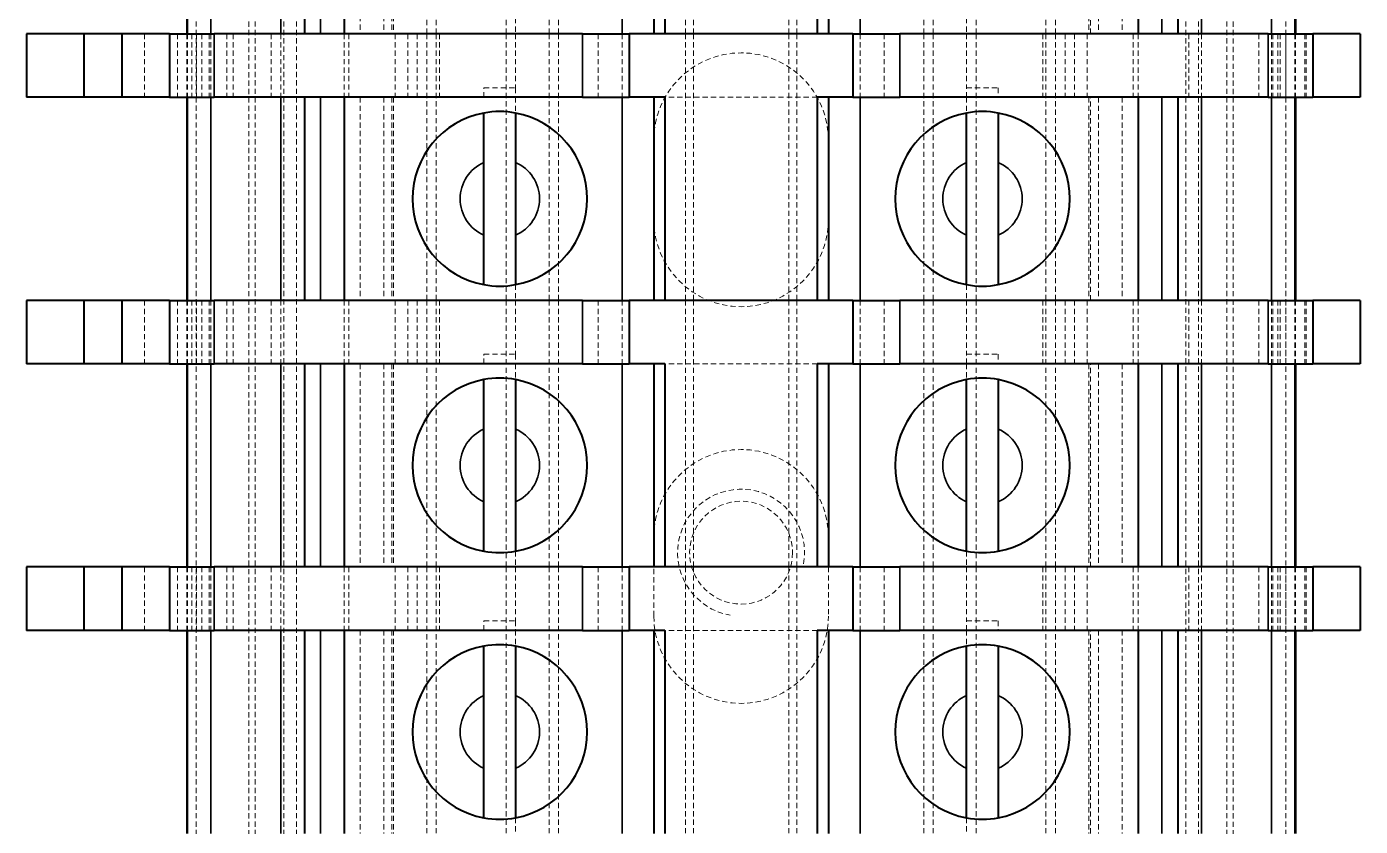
# Model space of a CAD drawing. Header units: inches. Extents: x 6934 to 18973, y 4254 to 7629.
# Drawn here: x 16751.78 to 16793.78, y 4852.33 to 4877.53 of the extents above; entities that cross this region are included whole.
import ezdxf

# ---------------------------------------------------------------- set-up
doc = ezdxf.new("R2010")
doc.units = ezdxf.units.IN
doc.header["$MEASUREMENT"] = 0
doc.linetypes.add('입력 정류부 ASSY$0$DASHED', pattern=[0.2067, 0.1654, -0.0413])
for name, color, linetype, lineweight, true_color in [('입력 정류부 ASSY$0$가려진 것(ISO)', 2, '입력 정류부 ASSY$0$DASHED', 18, 0xffff00), ('입력 정류부 ASSY$0$가려진 좁은 것(ISO)', 2, '입력 정류부 ASSY$0$DASHED', 18, 0xffff00), ('입력 정류부 ASSY$0$가시적인 것(ISO)', 3, 'Continuous', 40, 0x00ff00), ('입력 정류부 ASSY$0$가시적인 좁은 것(ISO)', 3, 'Continuous', 35, 0x00ff00)]:
    doc.layers.add(name, color=color, linetype=linetype, lineweight=lineweight, true_color=true_color)

# ---------------------------------------------------------------- blocks, each defined once
blk = doc.blocks.new('입력 정류부 ASSY')
at = {"layer": '입력 정류부 ASSY$0$가려진 것(ISO)'}
for p, q in [((104.904, 738.44), (104.904, 460.44)), ((105.804, 738.44), (105.804, 460.44)), ((106.204, 738.44), (106.204, 460.44)), ((134.204, 738.44), (134.204, 460.44)), ((134.604, 738.44), (134.604, 460.44)), ((135.504, 738.44), (135.504, 460.44)), ((104.704, 729.94), (104.704, 470.79)), ((135.704, 729.94), (135.704, 468.54)), ((110.304, 625.69), (110.304, 617.29)), ((110.604, 625.69), (110.604, 617.29)), ((112.804, 625.69), (112.804, 617.29)), ((114.154, 625.69), (114.154, 617.29)), ((114.454, 625.69), (114.454, 617.29)), ((118.454, 625.69), (118.454, 617.29)), ((118.704, 625.69), (118.704, 617.29)), ((121.704, 625.69), (121.704, 617.29)), ((121.954, 625.69), (121.954, 617.29)), ((125.954, 625.69), (125.954, 617.29)), ((126.254, 625.69), (126.254, 617.29)), ((127.604, 625.69), (127.604, 617.29)), ((129.804, 625.69), (129.804, 617.29)), ((130.104, 625.69), (130.104, 617.29)), ((108.204, 623.69), (108.204, 617.29)), ((108.954, 623.69), (108.954, 617.29)), ((109.204, 623.69), (109.204, 617.29)), ((109.254, 623.69), (109.254, 617.29)), ((131.154, 623.69), (131.154, 617.29)), ((131.204, 617.29), (131.204, 623.69)), ((131.454, 623.69), (131.454, 617.29)), ((132.204, 623.69), (132.204, 617.29)), ((113.104, 617.786), (113.104, 617.29)), ((127.304, 617.786), (127.304, 617.29)), ((102.454, 617.29), (102.454, 615.29)), ((102.746, 617.29), (102.746, 615.29)), ((102.904, 617.29), (102.904, 615.29)), ((103.05, 617.29), (103.05, 615.29)), ((103.454, 617.29), (103.454, 615.29)), ((104.004, 617.29), (104.004, 615.29)), ((104.204, 617.29), (104.204, 615.29)), ((104.211, 617.29), (104.211, 615.29)), ((105.404, 617.29), (105.404, 615.29)), ((107.704, 617.29), (107.704, 615.29)), ((107.854, 617.29), (107.854, 615.29)), ((109.304, 617.29), (109.304, 615.29)), ((110.304, 617.29), (110.304, 608.89)), ((110.604, 617.29), (110.604, 608.89)), ((110.704, 617.29), (110.704, 615.29)), ((112.804, 617.29), (112.804, 608.89)), ((113.104, 617.29), (113.104, 615.59)), ((114.154, 617.29), (114.154, 608.89)), ((114.454, 617.29), (114.454, 608.89)), ((115.704, 617.29), (115.704, 615.29)), ((116.454, 617.29), (116.454, 615.29)), ((118.454, 617.29), (118.454, 608.89)), ((118.704, 617.29), (118.704, 608.89)), ((121.704, 617.29), (121.704, 608.89)), ((121.954, 617.29), (121.954, 608.89)), ((123.954, 617.29), (123.954, 615.29)), ((124.704, 617.29), (124.704, 615.29)), ((125.954, 617.29), (125.954, 608.89)), ((126.254, 617.29), (126.254, 608.89)), ((127.304, 617.29), (127.304, 615.59)), ((127.604, 617.29), (127.604, 608.89)), ((129.704, 617.29), (129.704, 615.29)), ((129.804, 617.29), (129.804, 608.89)), ((130.104, 617.29), (130.104, 608.89)), ((131.104, 617.29), (131.104, 615.29)), ((132.554, 617.29), (132.554, 615.29)), ((132.704, 617.29), (132.704, 615.29)), ((134.304, 617.29), (134.304, 615.29)), ((136.504, 617.29), (136.504, 615.29)), ((136.954, 617.29), (136.954, 615.29)), ((137.104, 617.29), (137.104, 615.29)), ((137.359, 617.29), (137.359, 615.29)), ((137.663, 617.29), (137.663, 615.29)), ((137.954, 617.29), (137.954, 615.29)), ((138.004, 617.29), (138.004, 615.29)), ((112.104, 615.29), (112.104, 615.59)), ((112.104, 615.59), (113.104, 615.59)), ((113.104, 615.59), (113.104, 615.29)), ((127.304, 615.29), (127.304, 615.59)), ((127.304, 615.59), (128.304, 615.59)), ((128.304, 615.59), (128.304, 615.29)), ((108.204, 615.29), (108.204, 608.89)), ((108.954, 615.29), (108.954, 608.89)), ((109.204, 615.29), (109.204, 608.89)), ((109.254, 615.29), (109.254, 608.89)), ((113.104, 615.29), (113.104, 614.794)), ((122.604, 615.29), (117.804, 615.29)), ((127.304, 615.29), (127.304, 614.794)), ((131.154, 615.29), (131.154, 608.89)), ((131.204, 608.89), (131.204, 615.29)), ((131.454, 615.29), (131.454, 608.89)), ((132.204, 615.29), (132.204, 608.89)), ((113.104, 609.386), (113.104, 608.89)), ((127.304, 609.386), (127.304, 608.89)), ((102.454, 608.89), (102.454, 606.89)), ((102.746, 608.89), (102.746, 606.89)), ((102.904, 608.89), (102.904, 606.89)), ((103.05, 608.89), (103.05, 606.89)), ((103.454, 608.89), (103.454, 606.89)), ((104.004, 608.89), (104.004, 606.89)), ((104.204, 608.89), (104.204, 606.89)), ((104.211, 608.89), (104.211, 606.89)), ((105.404, 608.89), (105.404, 606.89)), ((107.704, 608.89), (107.704, 606.89)), ((107.854, 608.89), (107.854, 606.89)), ((109.304, 608.89), (109.304, 606.89)), ((110.304, 608.89), (110.304, 600.49)), ((110.604, 608.89), (110.604, 600.49)), ((110.704, 608.89), (110.704, 606.89)), ((112.804, 608.89), (112.804, 600.49)), ((113.104, 608.89), (113.104, 607.19)), ((114.154, 608.89), (114.154, 600.49)), ((114.454, 608.89), (114.454, 600.49)), ((115.704, 608.89), (115.704, 606.89)), ((116.454, 608.89), (116.454, 606.89)), ((118.454, 608.89), (118.454, 600.49)), ((118.704, 608.89), (118.704, 600.49)), ((121.704, 608.89), (121.704, 600.49)), ((121.954, 608.89), (121.954, 600.49)), ((123.954, 608.89), (123.954, 606.89)), ((124.704, 608.89), (124.704, 606.89)), ((125.954, 608.89), (125.954, 600.49)), ((126.254, 608.89), (126.254, 600.49)), ((127.304, 608.89), (127.304, 607.19)), ((127.604, 608.89), (127.604, 600.49)), ((129.704, 608.89), (129.704, 606.89)), ((129.804, 608.89), (129.804, 600.49)), ((130.104, 608.89), (130.104, 600.49)), ((131.104, 608.89), (131.104, 606.89)), ((132.554, 608.89), (132.554, 606.89)), ((132.704, 608.89), (132.704, 606.89)), ((134.304, 608.89), (134.304, 606.89)), ((136.504, 608.89), (136.504, 606.89)), ((136.954, 608.89), (136.954, 606.89)), ((137.104, 608.89), (137.104, 606.89)), ((137.359, 608.89), (137.359, 606.89)), ((137.663, 608.89), (137.663, 606.89)), ((137.954, 608.89), (137.954, 606.89)), ((138.004, 608.89), (138.004, 606.89)), ((112.104, 606.89), (112.104, 607.19)), ((112.104, 607.19), (113.104, 607.19)), ((113.104, 607.19), (113.104, 606.89)), ((127.304, 606.89), (127.304, 607.19)), ((127.304, 607.19), (128.304, 607.19)), ((128.304, 607.19), (128.304, 606.89)), ((108.204, 606.89), (108.204, 600.49)), ((108.954, 606.89), (108.954, 600.49)), ((109.204, 606.89), (109.204, 600.49)), ((109.254, 606.89), (109.254, 600.49)), ((113.104, 606.89), (113.104, 606.394)), ((122.604, 606.89), (117.804, 606.89)), ((127.304, 606.89), (127.304, 606.394)), ((131.154, 606.89), (131.154, 600.49)), ((131.204, 600.49), (131.204, 606.89)), ((131.454, 606.89), (131.454, 600.49)), ((132.204, 606.89), (132.204, 600.49)), ((113.104, 600.986), (113.104, 600.49)), ((127.304, 600.986), (127.304, 600.49)), ((102.454, 600.49), (102.454, 598.49)), ((102.746, 600.49), (102.746, 598.49)), ((102.904, 600.49), (102.904, 598.49)), ((103.05, 600.49), (103.05, 598.49)), ((103.454, 600.49), (103.454, 598.49)), ((104.004, 600.49), (104.004, 598.49)), ((104.204, 600.49), (104.204, 598.49)), ((104.211, 600.49), (104.211, 598.49)), ((105.404, 600.49), (105.404, 598.49)), ((107.704, 600.49), (107.704, 598.49)), ((107.854, 600.49), (107.854, 598.49)), ((109.304, 600.49), (109.304, 598.49)), ((110.304, 600.49), (110.304, 592.09)), ((110.604, 600.49), (110.604, 592.09)), ((110.704, 600.49), (110.704, 598.49)), ((112.804, 600.49), (112.804, 592.09)), ((113.104, 600.49), (113.104, 598.79)), ((114.154, 600.49), (114.154, 592.09)), ((114.454, 600.49), (114.454, 592.09)), ((115.704, 600.49), (115.704, 598.49)), ((116.454, 600.49), (116.454, 598.49)), ((117.454, 598.94), (117.454, 600.49)), ((118.454, 600.49), (118.454, 592.09)), ((118.704, 600.49), (118.704, 592.09)), ((121.704, 600.49), (121.704, 592.09)), ((121.954, 600.49), (121.954, 592.09)), ((122.954, 600.49), (122.954, 598.94)), ((123.954, 600.49), (123.954, 598.49)), ((124.704, 600.49), (124.704, 598.49)), ((125.954, 600.49), (125.954, 592.09)), ((126.254, 600.49), (126.254, 592.09)), ((127.304, 600.49), (127.304, 598.79)), ((127.604, 600.49), (127.604, 592.09)), ((129.704, 600.49), (129.704, 598.49)), ((129.804, 600.49), (129.804, 592.09)), ((130.104, 600.49), (130.104, 592.09)), ((131.104, 600.49), (131.104, 598.49)), ((132.554, 600.49), (132.554, 598.49)), ((132.704, 600.49), (132.704, 598.49)), ((134.304, 600.49), (134.304, 598.49)), ((136.504, 600.49), (136.504, 598.49)), ((136.954, 600.49), (136.954, 598.49)), ((137.104, 600.49), (137.104, 598.49)), ((137.359, 600.49), (137.359, 598.49)), ((137.663, 600.49), (137.663, 598.49)), ((137.954, 600.49), (137.954, 598.49)), ((138.004, 600.49), (138.004, 598.49)), ((112.104, 598.49), (112.104, 598.79)), ((112.104, 598.79), (113.104, 598.79)), ((113.104, 598.79), (113.104, 598.49)), ((127.304, 598.49), (127.304, 598.79)), ((127.304, 598.79), (128.304, 598.79)), ((128.304, 598.79), (128.304, 598.49)), ((108.204, 598.49), (108.204, 592.09)), ((108.954, 598.49), (108.954, 592.09)), ((109.204, 598.49), (109.204, 592.09)), ((109.254, 598.49), (109.254, 592.09)), ((113.104, 598.49), (113.104, 597.994)), ((122.604, 598.49), (117.804, 598.49)), ((127.304, 598.49), (127.304, 597.994)), ((131.154, 598.49), (131.154, 592.09)), ((131.204, 592.09), (131.204, 598.49)), ((131.454, 598.49), (131.454, 592.09)), ((132.204, 598.49), (132.204, 592.09)), ((113.104, 592.586), (113.104, 592.09)), ((127.304, 592.586), (127.304, 592.09))]:
    blk.add_line(p, q, dxfattribs=at)
blk.add_circle((120.204, 600.94), 1.621, dxfattribs=at)
for centre, radius, start, end in [((120.204, 613.94), 2.75, 0, 180), ((120.204, 611.44), 2.75, 180, 0), ((120.204, 601.44), 2.75, 0, 180), ((120.204, 600.94), 2, 350, 260), ((120.204, 598.94), 2.75, 180, 0)]:
    blk.add_arc(centre, radius, start, end, dxfattribs=at)
at = {"layer": '입력 정류부 ASSY$0$가려진 좁은 것(ISO)'}
for p, q in [((103.046, 738.44), (103.046, 460.44)), ((137.363, 738.44), (137.363, 460.44)), ((101.411, 617.29), (101.411, 615.29)), ((102.771, 617.29), (102.771, 615.29)), ((103.224, 617.29), (103.224, 615.29)), ((103.504, 617.29), (103.504, 615.29)), ((105.704, 617.29), (105.704, 615.29)), ((109.704, 617.29), (109.704, 615.29)), ((110.004, 617.29), (110.004, 615.29)), ((130.404, 617.29), (130.404, 615.29)), ((130.704, 617.29), (130.704, 615.29)), ((134.704, 617.29), (134.704, 615.29)), ((136.904, 617.29), (136.904, 615.29)), ((137.185, 617.29), (137.185, 615.29)), ((137.638, 617.29), (137.638, 615.29)), ((101.411, 608.89), (101.411, 606.89)), ((102.771, 608.89), (102.771, 606.89)), ((103.224, 608.89), (103.224, 606.89)), ((103.504, 608.89), (103.504, 606.89)), ((105.704, 608.89), (105.704, 606.89)), ((109.704, 608.89), (109.704, 606.89)), ((110.004, 608.89), (110.004, 606.89)), ((130.404, 608.89), (130.404, 606.89)), ((130.704, 608.89), (130.704, 606.89)), ((134.704, 608.89), (134.704, 606.89)), ((136.904, 608.89), (136.904, 606.89)), ((137.185, 608.89), (137.185, 606.89)), ((137.638, 608.89), (137.638, 606.89)), ((101.411, 600.49), (101.411, 598.49)), ((102.771, 600.49), (102.771, 598.49)), ((103.224, 600.49), (103.224, 598.49)), ((103.504, 600.49), (103.504, 598.49)), ((105.704, 600.49), (105.704, 598.49)), ((109.704, 600.49), (109.704, 598.49)), ((110.004, 600.49), (110.004, 598.49)), ((130.404, 600.49), (130.404, 598.49)), ((130.704, 600.49), (130.704, 598.49)), ((134.704, 600.49), (134.704, 598.49)), ((136.904, 600.49), (136.904, 598.49)), ((137.185, 600.49), (137.185, 598.49)), ((137.638, 600.49), (137.638, 598.49))]:
    blk.add_line(p, q, dxfattribs=at)
at = {"layer": '입력 정류부 ASSY$0$가시적인 것(ISO)'}
for p, q in [((102.746, 623.69), (102.746, 617.29)), ((106.454, 623.69), (106.454, 617.29)), ((107.704, 623.69), (107.704, 617.29)), ((117.454, 623.69), (117.454, 617.29)), ((117.804, 623.69), (117.804, 617.29)), ((122.604, 623.69), (122.604, 617.29)), ((122.954, 623.69), (122.954, 617.29)), ((132.704, 623.69), (132.704, 617.29)), ((133.954, 623.69), (133.954, 617.29)), ((137.663, 623.69), (137.663, 617.29)), ((99.504, 617.29), (97.704, 617.29)), ((97.704, 617.29), (97.704, 615.29)), ((100.704, 617.29), (99.504, 617.29)), ((99.504, 617.29), (99.504, 615.29)), ((102.204, 617.29), (100.704, 617.29)), ((100.704, 617.29), (100.704, 615.29)), ((102.204, 617.29), (103.604, 617.29)), ((102.204, 617.29), (102.204, 615.29)), ((115.204, 617.29), (103.604, 617.29)), ((115.204, 617.29), (116.681, 617.29)), ((123.727, 617.29), (116.681, 617.29)), ((116.681, 617.29), (116.681, 615.29)), ((122.604, 617.29), (117.804, 617.29)), ((123.727, 617.29), (125.204, 617.29)), ((123.727, 617.29), (123.727, 615.29)), ((136.804, 617.29), (125.204, 617.29)), ((136.804, 617.29), (138.204, 617.29)), ((139.704, 617.29), (138.204, 617.29)), ((138.204, 617.29), (138.204, 615.29)), ((139.704, 617.29), (139.704, 615.29)), ((99.504, 615.29), (97.704, 615.29)), ((100.704, 615.29), (99.504, 615.29)), ((102.204, 615.29), (100.704, 615.29)), ((102.204, 615.29), (103.604, 615.29)), ((102.746, 615.29), (102.746, 608.89)), ((115.204, 615.29), (103.604, 615.29)), ((106.454, 615.29), (106.454, 608.89)), ((107.704, 615.29), (107.704, 608.89)), ((115.204, 615.29), (116.681, 615.29)), ((117.804, 615.29), (116.681, 615.29)), ((117.454, 615.29), (117.454, 608.89)), ((117.804, 615.29), (117.804, 608.89)), ((122.604, 615.29), (122.604, 608.89)), ((123.727, 615.29), (122.604, 615.29)), ((122.954, 615.29), (122.954, 608.89)), ((123.727, 615.29), (125.204, 615.29)), ((136.804, 615.29), (125.204, 615.29)), ((132.704, 615.29), (132.704, 608.89)), ((133.954, 615.29), (133.954, 608.89)), ((136.804, 615.29), (138.204, 615.29)), ((137.663, 615.29), (137.663, 608.89)), ((139.704, 615.29), (138.204, 615.29)), ((112.104, 610.945), (112.104, 613.236)), ((113.104, 613.236), (113.104, 610.945)), ((127.304, 610.945), (127.304, 613.236)), ((128.304, 613.236), (128.304, 610.945)), ((99.504, 608.89), (97.704, 608.89)), ((97.704, 608.89), (97.704, 606.89)), ((100.704, 608.89), (99.504, 608.89)), ((99.504, 608.89), (99.504, 606.89)), ((102.204, 608.89), (100.704, 608.89)), ((100.704, 608.89), (100.704, 606.89)), ((102.204, 608.89), (103.604, 608.89)), ((102.204, 608.89), (102.204, 606.89)), ((115.204, 608.89), (103.604, 608.89)), ((115.204, 608.89), (116.681, 608.89)), ((123.727, 608.89), (116.681, 608.89)), ((116.681, 608.89), (116.681, 606.89)), ((122.604, 608.89), (117.804, 608.89)), ((123.727, 608.89), (125.204, 608.89)), ((123.727, 608.89), (123.727, 606.89)), ((136.804, 608.89), (125.204, 608.89)), ((136.804, 608.89), (138.204, 608.89)), ((139.704, 608.89), (138.204, 608.89)), ((138.204, 608.89), (138.204, 606.89)), ((139.704, 608.89), (139.704, 606.89)), ((99.504, 606.89), (97.704, 606.89)), ((100.704, 606.89), (99.504, 606.89)), ((102.204, 606.89), (100.704, 606.89)), ((102.204, 606.89), (103.604, 606.89)), ((102.746, 606.89), (102.746, 600.49)), ((115.204, 606.89), (103.604, 606.89)), ((106.454, 606.89), (106.454, 600.49)), ((107.704, 606.89), (107.704, 600.49)), ((115.204, 606.89), (116.681, 606.89)), ((117.804, 606.89), (116.681, 606.89)), ((117.454, 606.89), (117.454, 600.49)), ((117.804, 606.89), (117.804, 600.49)), ((122.604, 606.89), (122.604, 600.49)), ((123.727, 606.89), (122.604, 606.89)), ((122.954, 606.89), (122.954, 600.49)), ((123.727, 606.89), (125.204, 606.89)), ((136.804, 606.89), (125.204, 606.89)), ((132.704, 606.89), (132.704, 600.49)), ((133.954, 606.89), (133.954, 600.49)), ((136.804, 606.89), (138.204, 606.89)), ((137.663, 606.89), (137.663, 600.49)), ((139.704, 606.89), (138.204, 606.89)), ((112.104, 602.545), (112.104, 604.836)), ((113.104, 604.836), (113.104, 602.545)), ((127.304, 602.545), (127.304, 604.836)), ((128.304, 604.836), (128.304, 602.545)), ((99.504, 600.49), (97.704, 600.49)), ((97.704, 600.49), (97.704, 598.49)), ((100.704, 600.49), (99.504, 600.49)), ((99.504, 600.49), (99.504, 598.49)), ((102.204, 600.49), (100.704, 600.49)), ((100.704, 600.49), (100.704, 598.49)), ((102.204, 600.49), (103.604, 600.49)), ((102.204, 600.49), (102.204, 598.49)), ((115.204, 600.49), (103.604, 600.49)), ((115.204, 600.49), (116.681, 600.49)), ((123.727, 600.49), (116.681, 600.49)), ((116.681, 600.49), (116.681, 598.49)), ((122.604, 600.49), (117.804, 600.49)), ((123.727, 600.49), (125.204, 600.49)), ((123.727, 600.49), (123.727, 598.49)), ((136.804, 600.49), (125.204, 600.49)), ((136.804, 600.49), (138.204, 600.49)), ((139.704, 600.49), (138.204, 600.49)), ((138.204, 600.49), (138.204, 598.49)), ((139.704, 600.49), (139.704, 598.49)), ((99.504, 598.49), (97.704, 598.49)), ((100.704, 598.49), (99.504, 598.49)), ((102.204, 598.49), (100.704, 598.49)), ((102.204, 598.49), (103.604, 598.49)), ((102.746, 598.49), (102.746, 592.09)), ((115.204, 598.49), (103.604, 598.49)), ((106.454, 598.49), (106.454, 592.09)), ((107.704, 598.49), (107.704, 592.09)), ((115.204, 598.49), (116.681, 598.49)), ((117.804, 598.49), (116.681, 598.49)), ((117.454, 598.49), (117.454, 592.09)), ((117.804, 598.49), (117.804, 592.09)), ((122.604, 598.49), (122.604, 592.09)), ((123.727, 598.49), (122.604, 598.49)), ((122.954, 598.49), (122.954, 592.09)), ((123.727, 598.49), (125.204, 598.49)), ((136.804, 598.49), (125.204, 598.49)), ((132.704, 598.49), (132.704, 592.09)), ((133.954, 598.49), (133.954, 592.09)), ((136.804, 598.49), (138.204, 598.49)), ((137.663, 598.49), (137.663, 592.09)), ((139.704, 598.49), (138.204, 598.49)), ((112.104, 594.145), (112.104, 596.436)), ((113.104, 596.436), (113.104, 594.145)), ((127.304, 594.145), (127.304, 596.436)), ((128.304, 596.436), (128.304, 594.145))]:
    blk.add_line(p, q, dxfattribs=at)
for centre, start, end in [((112.604, 612.09), 100.4757, 259.5243), ((112.604, 612.09), 79.5243, 100.4757), ((112.604, 612.09), 280.4757, 79.5243), ((127.804, 612.09), 100.4757, 259.5243), ((127.804, 612.09), 79.5243, 100.4757), ((127.804, 612.09), 280.4757, 79.5243), ((112.604, 612.09), 259.5243, 280.4757), ((127.804, 612.09), 259.5243, 280.4757), ((112.604, 603.69), 100.4757, 259.5243), ((112.604, 603.69), 79.5243, 100.4757), ((112.604, 603.69), 280.4757, 79.5243), ((127.804, 603.69), 100.4757, 259.5243), ((127.804, 603.69), 79.5243, 100.4757), ((127.804, 603.69), 280.4757, 79.5243), ((112.604, 603.69), 259.5243, 280.4757), ((127.804, 603.69), 259.5243, 280.4757), ((112.604, 595.29), 100.4757, 259.5243), ((112.604, 595.29), 79.5243, 100.4757), ((112.604, 595.29), 280.4757, 79.5243), ((127.804, 595.29), 100.4757, 259.5243), ((127.804, 595.29), 79.5243, 100.4757), ((127.804, 595.29), 280.4757, 79.5243), ((112.604, 595.29), 259.5243, 280.4757), ((127.804, 595.29), 259.5243, 280.4757)]:
    blk.add_arc(centre, 2.75, start, end, dxfattribs=at)
for points, knots in [([(112.104, 613.236), (112.104, 613.436), (112.104, 613.672), (112.104, 614.031), (112.104, 614.22), (112.104, 614.486), (112.104, 614.61), (112.104, 614.751), (112.104, 614.777), (112.104, 614.794)], [0.7826557, 0.7826557, 0.7826557, 0.7826557, 0.8426253, 0.8426253, 0.8991856, 0.8991856, 0.9546323, 0.9546323, 1.009615, 1.009615, 1.009615, 1.009615]), ([(113.104, 614.794), (113.104, 614.777), (113.104, 614.751), (113.104, 614.61), (113.104, 614.486), (113.104, 614.22), (113.104, 614.031), (113.104, 613.672), (113.104, 613.436), (113.104, 613.236)], [0.3365383, 0.3365383, 0.3365383, 0.3365383, 0.391521, 0.391521, 0.4469677, 0.4469677, 0.503528, 0.503528, 0.5634976, 0.5634976, 0.5634976, 0.5634976]), ([(127.304, 613.236), (127.304, 613.436), (127.304, 613.672), (127.304, 614.031), (127.304, 614.22), (127.304, 614.486), (127.304, 614.61), (127.304, 614.751), (127.304, 614.777), (127.304, 614.794)], [0.7826557, 0.7826557, 0.7826557, 0.7826557, 0.8426253, 0.8426253, 0.8991856, 0.8991856, 0.9546323, 0.9546323, 1.009615, 1.009615, 1.009615, 1.009615]), ([(128.304, 614.794), (128.304, 614.777), (128.304, 614.751), (128.304, 614.61), (128.304, 614.486), (128.304, 614.22), (128.304, 614.031), (128.304, 613.672), (128.304, 613.436), (128.304, 613.236)], [0.3365383, 0.3365383, 0.3365383, 0.3365383, 0.391521, 0.391521, 0.4469677, 0.4469677, 0.503528, 0.503528, 0.5634976, 0.5634976, 0.5634976, 0.5634976]), ([(112.104, 609.386), (112.104, 609.403), (112.104, 609.429), (112.104, 609.571), (112.104, 609.695), (112.104, 609.96), (112.104, 610.149), (112.104, 610.509), (112.104, 610.745), (112.104, 610.945)], [0.3365383, 0.3365383, 0.3365383, 0.3365383, 0.391521, 0.391521, 0.4469677, 0.4469677, 0.503528, 0.503528, 0.5634976, 0.5634976, 0.5634976, 0.5634976]), ([(113.104, 610.945), (113.104, 610.745), (113.104, 610.509), (113.104, 610.149), (113.104, 609.96), (113.104, 609.695), (113.104, 609.571), (113.104, 609.429), (113.104, 609.403), (113.104, 609.386)], [0.7826557, 0.7826557, 0.7826557, 0.7826557, 0.8426253, 0.8426253, 0.8991856, 0.8991856, 0.9546323, 0.9546323, 1.009615, 1.009615, 1.009615, 1.009615]), ([(127.304, 609.386), (127.304, 609.403), (127.304, 609.429), (127.304, 609.571), (127.304, 609.695), (127.304, 609.96), (127.304, 610.149), (127.304, 610.509), (127.304, 610.745), (127.304, 610.945)], [0.3365383, 0.3365383, 0.3365383, 0.3365383, 0.391521, 0.391521, 0.4469677, 0.4469677, 0.503528, 0.503528, 0.5634976, 0.5634976, 0.5634976, 0.5634976]), ([(128.304, 610.945), (128.304, 610.745), (128.304, 610.509), (128.304, 610.149), (128.304, 609.96), (128.304, 609.695), (128.304, 609.571), (128.304, 609.429), (128.304, 609.403), (128.304, 609.386)], [0.7826557, 0.7826557, 0.7826557, 0.7826557, 0.8426253, 0.8426253, 0.8991856, 0.8991856, 0.9546323, 0.9546323, 1.009615, 1.009615, 1.009615, 1.009615]), ([(112.104, 604.836), (112.104, 605.036), (112.104, 605.272), (112.104, 605.631), (112.104, 605.82), (112.104, 606.086), (112.104, 606.21), (112.104, 606.351), (112.104, 606.377), (112.104, 606.394)], [0.7826557, 0.7826557, 0.7826557, 0.7826557, 0.8426253, 0.8426253, 0.8991856, 0.8991856, 0.9546323, 0.9546323, 1.009615, 1.009615, 1.009615, 1.009615]), ([(113.104, 606.394), (113.104, 606.377), (113.104, 606.351), (113.104, 606.21), (113.104, 606.086), (113.104, 605.82), (113.104, 605.631), (113.104, 605.272), (113.104, 605.036), (113.104, 604.836)], [0.3365383, 0.3365383, 0.3365383, 0.3365383, 0.391521, 0.391521, 0.4469677, 0.4469677, 0.503528, 0.503528, 0.5634976, 0.5634976, 0.5634976, 0.5634976]), ([(127.304, 604.836), (127.304, 605.036), (127.304, 605.272), (127.304, 605.631), (127.304, 605.82), (127.304, 606.086), (127.304, 606.21), (127.304, 606.351), (127.304, 606.377), (127.304, 606.394)], [0.7826557, 0.7826557, 0.7826557, 0.7826557, 0.8426253, 0.8426253, 0.8991856, 0.8991856, 0.9546323, 0.9546323, 1.009615, 1.009615, 1.009615, 1.009615]), ([(128.304, 606.394), (128.304, 606.377), (128.304, 606.351), (128.304, 606.21), (128.304, 606.086), (128.304, 605.82), (128.304, 605.631), (128.304, 605.272), (128.304, 605.036), (128.304, 604.836)], [0.3365383, 0.3365383, 0.3365383, 0.3365383, 0.391521, 0.391521, 0.4469677, 0.4469677, 0.503528, 0.503528, 0.5634976, 0.5634976, 0.5634976, 0.5634976]), ([(112.104, 600.986), (112.104, 601.003), (112.104, 601.029), (112.104, 601.171), (112.104, 601.295), (112.104, 601.56), (112.104, 601.749), (112.104, 602.109), (112.104, 602.345), (112.104, 602.545)], [0.3365383, 0.3365383, 0.3365383, 0.3365383, 0.391521, 0.391521, 0.4469677, 0.4469677, 0.503528, 0.503528, 0.5634976, 0.5634976, 0.5634976, 0.5634976]), ([(113.104, 602.545), (113.104, 602.345), (113.104, 602.109), (113.104, 601.749), (113.104, 601.56), (113.104, 601.295), (113.104, 601.171), (113.104, 601.029), (113.104, 601.003), (113.104, 600.986)], [0.7826557, 0.7826557, 0.7826557, 0.7826557, 0.8426253, 0.8426253, 0.8991856, 0.8991856, 0.9546323, 0.9546323, 1.009615, 1.009615, 1.009615, 1.009615]), ([(127.304, 600.986), (127.304, 601.003), (127.304, 601.029), (127.304, 601.171), (127.304, 601.295), (127.304, 601.56), (127.304, 601.749), (127.304, 602.109), (127.304, 602.345), (127.304, 602.545)], [0.3365383, 0.3365383, 0.3365383, 0.3365383, 0.391521, 0.391521, 0.4469677, 0.4469677, 0.503528, 0.503528, 0.5634976, 0.5634976, 0.5634976, 0.5634976]), ([(128.304, 602.545), (128.304, 602.345), (128.304, 602.109), (128.304, 601.749), (128.304, 601.56), (128.304, 601.295), (128.304, 601.171), (128.304, 601.029), (128.304, 601.003), (128.304, 600.986)], [0.7826557, 0.7826557, 0.7826557, 0.7826557, 0.8426253, 0.8426253, 0.8991856, 0.8991856, 0.9546323, 0.9546323, 1.009615, 1.009615, 1.009615, 1.009615]), ([(112.104, 596.436), (112.104, 596.636), (112.104, 596.872), (112.104, 597.231), (112.104, 597.42), (112.104, 597.686), (112.104, 597.81), (112.104, 597.951), (112.104, 597.977), (112.104, 597.994)], [0.7826557, 0.7826557, 0.7826557, 0.7826557, 0.8426253, 0.8426253, 0.8991856, 0.8991856, 0.9546323, 0.9546323, 1.009615, 1.009615, 1.009615, 1.009615]), ([(113.104, 597.994), (113.104, 597.977), (113.104, 597.951), (113.104, 597.81), (113.104, 597.686), (113.104, 597.42), (113.104, 597.231), (113.104, 596.872), (113.104, 596.636), (113.104, 596.436)], [0.3365383, 0.3365383, 0.3365383, 0.3365383, 0.391521, 0.391521, 0.4469677, 0.4469677, 0.503528, 0.503528, 0.5634976, 0.5634976, 0.5634976, 0.5634976]), ([(127.304, 596.436), (127.304, 596.636), (127.304, 596.872), (127.304, 597.231), (127.304, 597.42), (127.304, 597.686), (127.304, 597.81), (127.304, 597.951), (127.304, 597.977), (127.304, 597.994)], [0.7826557, 0.7826557, 0.7826557, 0.7826557, 0.8426253, 0.8426253, 0.8991856, 0.8991856, 0.9546323, 0.9546323, 1.009615, 1.009615, 1.009615, 1.009615]), ([(128.304, 597.994), (128.304, 597.977), (128.304, 597.951), (128.304, 597.81), (128.304, 597.686), (128.304, 597.42), (128.304, 597.231), (128.304, 596.872), (128.304, 596.636), (128.304, 596.436)], [0.3365383, 0.3365383, 0.3365383, 0.3365383, 0.391521, 0.391521, 0.4469677, 0.4469677, 0.503528, 0.503528, 0.5634976, 0.5634976, 0.5634976, 0.5634976]), ([(112.104, 592.586), (112.104, 592.603), (112.104, 592.629), (112.104, 592.771), (112.104, 592.895), (112.104, 593.16), (112.104, 593.349), (112.104, 593.709), (112.104, 593.945), (112.104, 594.145)], [0.3365383, 0.3365383, 0.3365383, 0.3365383, 0.391521, 0.391521, 0.4469677, 0.4469677, 0.503528, 0.503528, 0.5634976, 0.5634976, 0.5634976, 0.5634976]), ([(113.104, 594.145), (113.104, 593.945), (113.104, 593.709), (113.104, 593.349), (113.104, 593.16), (113.104, 592.895), (113.104, 592.771), (113.104, 592.629), (113.104, 592.603), (113.104, 592.586)], [0.7826557, 0.7826557, 0.7826557, 0.7826557, 0.8426253, 0.8426253, 0.8991856, 0.8991856, 0.9546323, 0.9546323, 1.009615, 1.009615, 1.009615, 1.009615]), ([(127.304, 592.586), (127.304, 592.603), (127.304, 592.629), (127.304, 592.771), (127.304, 592.895), (127.304, 593.16), (127.304, 593.349), (127.304, 593.709), (127.304, 593.945), (127.304, 594.145)], [0.3365383, 0.3365383, 0.3365383, 0.3365383, 0.391521, 0.391521, 0.4469677, 0.4469677, 0.503528, 0.503528, 0.5634976, 0.5634976, 0.5634976, 0.5634976]), ([(128.304, 594.145), (128.304, 593.945), (128.304, 593.709), (128.304, 593.349), (128.304, 593.16), (128.304, 592.895), (128.304, 592.771), (128.304, 592.629), (128.304, 592.603), (128.304, 592.586)], [0.7826557, 0.7826557, 0.7826557, 0.7826557, 0.8426253, 0.8426253, 0.8991856, 0.8991856, 0.9546323, 0.9546323, 1.009615, 1.009615, 1.009615, 1.009615])]:
    blk.add_open_spline(points, degree=3, knots=knots, dxfattribs=at)
at = {"layer": '입력 정류부 ASSY$0$가시적인 좁은 것(ISO)'}
for p, q in [((102.771, 623.69), (102.771, 617.29)), ((103.504, 623.69), (103.504, 617.29)), ((105.704, 623.69), (105.704, 617.29)), ((106.954, 623.69), (106.954, 617.29)), ((116.454, 623.69), (116.454, 617.29)), ((123.954, 623.69), (123.954, 617.29)), ((133.454, 623.69), (133.454, 617.29)), ((134.704, 623.69), (134.704, 617.29)), ((136.904, 623.69), (136.904, 617.29)), ((137.638, 623.69), (137.638, 617.29)), ((103.604, 617.29), (103.604, 615.29)), ((115.204, 617.29), (115.204, 615.29)), ((125.204, 617.29), (125.204, 615.29)), ((136.804, 617.29), (136.804, 615.29)), ((102.771, 615.29), (102.771, 608.89)), ((103.504, 615.29), (103.504, 608.89)), ((105.704, 615.29), (105.704, 608.89)), ((106.954, 615.29), (106.954, 608.89)), ((116.454, 615.29), (116.454, 608.89)), ((123.954, 615.29), (123.954, 608.89)), ((133.454, 615.29), (133.454, 608.89)), ((134.704, 615.29), (134.704, 608.89)), ((136.904, 615.29), (136.904, 608.89)), ((137.638, 615.29), (137.638, 608.89)), ((103.604, 608.89), (103.604, 606.89)), ((115.204, 608.89), (115.204, 606.89)), ((125.204, 608.89), (125.204, 606.89)), ((136.804, 608.89), (136.804, 606.89)), ((102.771, 606.89), (102.771, 600.49)), ((103.504, 606.89), (103.504, 600.49)), ((105.704, 606.89), (105.704, 600.49)), ((106.954, 606.89), (106.954, 600.49)), ((116.454, 606.89), (116.454, 600.49)), ((123.954, 606.89), (123.954, 600.49)), ((133.454, 606.89), (133.454, 600.49)), ((134.704, 606.89), (134.704, 600.49)), ((136.904, 606.89), (136.904, 600.49)), ((137.638, 606.89), (137.638, 600.49)), ((103.604, 600.49), (103.604, 598.49)), ((115.204, 600.49), (115.204, 598.49)), ((125.204, 600.49), (125.204, 598.49)), ((136.804, 600.49), (136.804, 598.49)), ((102.771, 598.49), (102.771, 592.09)), ((103.504, 598.49), (103.504, 592.09)), ((105.704, 598.49), (105.704, 592.09)), ((106.954, 598.49), (106.954, 592.09)), ((116.454, 598.49), (116.454, 592.09)), ((123.954, 598.49), (123.954, 592.09)), ((133.454, 598.49), (133.454, 592.09)), ((134.704, 598.49), (134.704, 592.09)), ((136.904, 598.49), (136.904, 592.09)), ((137.638, 598.49), (137.638, 592.09))]:
    blk.add_line(p, q, dxfattribs=at)
for centre, start, end in [((112.604, 612.09), 113.5782, 246.4218), ((112.604, 612.09), 293.5782, 66.4218), ((127.804, 612.09), 113.5782, 246.4218), ((127.804, 612.09), 293.5782, 66.4218), ((112.604, 603.69), 113.5782, 246.4218), ((112.604, 603.69), 293.5782, 66.4218), ((127.804, 603.69), 113.5782, 246.4218), ((127.804, 603.69), 293.5782, 66.4218), ((112.604, 595.29), 113.5782, 246.4218), ((112.604, 595.29), 293.5782, 66.4218), ((127.804, 595.29), 113.5782, 246.4218), ((127.804, 595.29), 293.5782, 66.4218)]:
    blk.add_arc(centre, 1.25, start, end, dxfattribs=at)

msp = doc.modelspace()

# ---------------------------------------------------------------- block references
msp.add_blockref('입력 정류부 ASSY', (16654.075, 4260.012))

doc.saveas('drawing.dxf')
